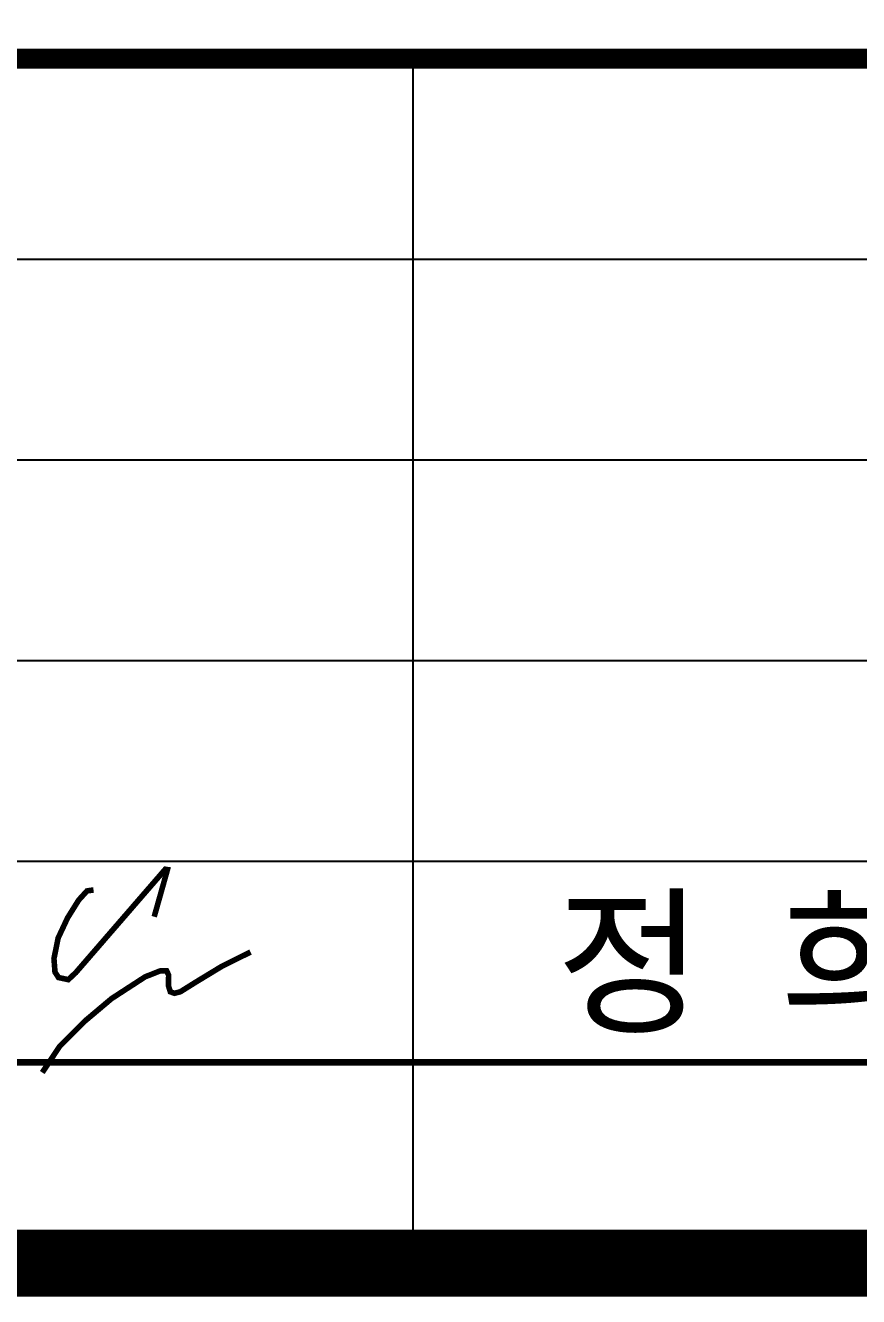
# Model space of a CAD drawing. Header units: feet. Extents: x 0 to 504600, y 0 to 356400.
# Drawn here: x 294842 to 309787, y 11400 to 34196 of the extents above; entities that cross this region are included whole.
import ezdxf
from ezdxf.enums import TextEntityAlignment as Align

# ---------------------------------------------------------------- set-up
doc = ezdxf.new("R2010")
doc.units = ezdxf.units.FT
doc.header["$LTSCALE"] = 600
doc.header["$MEASUREMENT"] = 0
for name, color, linetype in [('CX-BORD', 3, 'CONTINUOUS'), ('CX-BORD-LIN1', 4, 'CONTINUOUS'), ('CX-BORD-LIN2', 3, 'CONTINUOUS'), ('CX-BORD-TEX2', 7, 'CONTINUOUS'), ('CX-BORD-TEX3', 6, 'CONTINUOUS'), ('CX-COMM', 3, 'CONTINUOUS')]:
    doc.layers.add(name, color=color, linetype=linetype)
doc.styles.add('TB_TEXT', font='')
doc.styles.add('TB_WBTXT', font='')
doc.styles.add('TB_WMTXT', font='')
doc.styles.get('TB_TEXT').set_extended_font_data('DotumChe')
doc.styles.get('TB_WBTXT').set_extended_font_data('Dotum')
doc.styles.get('TB_WMTXT').set_extended_font_data('DotumChe')

# ---------------------------------------------------------------- blocks, each defined once
blk = doc.blocks.new('CXBLKA1')
at = {"layer": 'CX-BORD-LIN1', "const_width": 2}
blk.add_lwpolyline([(796, 0), (0, 0), (0, 554), (796, 554)], close=True, dxfattribs=at)
at = {"layer": 'CX-BORD-LIN1'}
for points, const_width in [([(796, 36), (0, 36)], 0.6), ([(558, 6), (270, 6)], 0.2)]:
    blk.add_lwpolyline(points, dxfattribs=dict(at, const_width=const_width))
blk.add_lwpolyline([(478, 0), (478, 36)], dxfattribs=at)
at = {"layer": 'CX-BORD-LIN2'}
blk.add_line((558, 30), (270, 30), dxfattribs=at)
for points in [[(558, 24), (270, 24)], [(558, 18), (270, 18)], [(558, 12), (270, 12)]]:
    blk.add_lwpolyline(points, dxfattribs=at)
at = {"layer": 'CX-BORD-LIN1', "style": 'TB_TEXT'}
for tag, height, p in [('TR_RDAT5', 3.5, (317.5, 33)), ('TR_DGN5', 3.5, (451.118, 33)), ('TR_CHK5', 3.5, (491.118, 33)), ('TR_APP5', 3.5, (531.118, 33)), ('TR_RNUM5', 3, (285.105, 32.637)), ('TR_RDAT4', 3.5, (317.5, 27)), ('TR_DGN4', 3.5, (451.118, 27)), ('TR_CHK4', 3.5, (491.118, 27)), ('TR_APP4', 3.5, (531.118, 27)), ('TR_RNUM4', 3, (285.105, 26.637)), ('TR_DGN3', 3.5, (451.118, 21)), ('TR_CHK3', 3.5, (491.118, 21)), ('TR_RDAT3', 3.5, (317.5, 21)), ('TR_APP3', 3.5, (531.118, 21)), ('TR_RNUM3', 3, (285.105, 20.637)), ('TR_RDAT2', 3.5, (317.5, 15)), ('TR_DGN2', 3.5, (451.118, 15)), ('TR_CHK2', 3.5, (491.118, 15)), ('TR_APP2', 3.5, (531.118, 15)), ('TR_RNUM2', 3, (285.105, 14.637)), ('TR_RDAT1', 3.5, (317.5, 9)), ('TR_DGN1', 3.5, (451.118, 9)), ('TR_CHK1', 3.5, (491.118, 9)), ('TR_APP1', 3.5, (531.118, 9)), ('TR_RNUM1', 3, (285.105, 8.637))]:
    blk.add_attdef(tag, text='', height=height, dxfattribs=at).set_placement(p, align=Align.MIDDLE_CENTER)
for tag, p in [('TR_RCON5', (342.303, 33)), ('TR_RCON4', (342.303, 27)), ('TR_RCON3', (342.303, 21)), ('TR_RCON2', (342.303, 15)), ('TR_RCON1', (342.303, 9))]:
    blk.add_attdef(tag, text='', height=3.5, dxfattribs=at).set_placement(p, align=Align.MIDDLE_LEFT)
at = {"layer": 'CX-BORD-LIN2', "style": 'TB_TEXT'}
blk.add_attdef('TD_VERSION', text='', height=3, rotation=90, dxfattribs=at).set_placement((800.5, 48.015), align=Align.MIDDLE_CENTER)
at = {"layer": 'CX-BORD-TEX2', "style": 'TB_WMTXT'}
for tag, height, p in [('TB_CNAME', 5, (15.345, 531.832)), ('TB_CSCOP', 4, (16.635, 523.832))]:
    blk.add_attdef(tag, text='', height=height, dxfattribs=at).set_placement(p, align=Align.BOTTOM_LEFT)
at = {"layer": 'CX-BORD-TEX2', "style": 'TB_WBTXT'}
for tag, height, p in [('TB_MTITIL', 10, (398, 533.326)), ('TB_STITL', 7, (398, 518.326))]:
    blk.add_attdef(tag, text='', height=height, dxfattribs=at).set_placement(p, align=Align.MIDDLE_CENTER)
at = {"layer": 'CX-BORD-TEX3', "style": 'TB_TEXT'}
for tag, height, p in [('TD_LNDST', 4.5, (215, 31.5)), ('TD_DSECT', 4.5, (605.5, 31.5)), ('TD_DDIST', 4.5, (654.5, 31.5)), ('TD_DNAME_TOP', 4.5, (755, 27.957)), ('TD_CSECT', 4.5, (605.5, 22.5)), ('TD_CDIST', 4.5, (654.5, 22.5)), ('TD_DNAME_MAIN', 4.5, (755, 21.473)), ('TD_DNAME_BOT', 3, (755, 15.249)), ('TD_HSCAL', 4.5, (620.884, 13.748)), ('TD_VSCAL', 4.5, (656.861, 13.748)), ('TD_CCOMP', 4.5, (215, 13.593)), ('TD_FIELD', 4.5, (180, 5.125)), ('TD_CSTEP', 4.5, (250.744, 5.125)), ('TD_DWGNO', 4.5, (755, 5.002)), ('TD_DWGCODE', 4.5, (637, 4.791))]:
    blk.add_attdef(tag, text='', height=height, dxfattribs=at).set_placement(p, align=Align.MIDDLE_CENTER)
for tag, height, width, p in [('TD_DCOMP', 4.5, 0.95, (215, 22.588)), ('TD_CNAME', 5, 0.78, (65, 7.596))]:
    blk.add_attdef(tag, text='', height=height, dxfattribs=dict(at, width=width)).set_placement(p, align=Align.MIDDLE_CENTER)

msp = doc.modelspace()

# ---------------------------------------------------------------- linework, layer by layer
at = {"layer": 'CX-COMM', "const_width": 100}
for points in [[(296064, 18692), (295947, 18675), (295798, 18511), (295598, 18191), (295429, 17830), (295354, 17461), (295372, 17220), (295436, 17121), (295611, 17084), (295745, 17209), (297351, 19063), (297390, 19057), (297152, 18212)], [(295144, 15418), (295459, 15891), (295914, 16345), (296388, 16744), (296989, 17134), (297263, 17242), (297374, 17242), (297411, 17166), (297409, 16969), (297441, 16866), (297513, 16839), (297621, 16866), (297896, 17038), (298364, 17322), (298881, 17579)]]:
    msp.add_lwpolyline(points, dxfattribs=at)

# ---------------------------------------------------------------- block references
at = {"layer": 'CX-BORD'}
ref = msp.add_blockref('CXBLKA1', (15000, 12000), dxfattribs=dict(at, xscale=600, yscale=600, zscale=600))
ref.add_attrib('TR_CHK1', '정 희 대', dxfattribs={"layer": 'CX-BORD-TEX3', "height": 2100, "style": 'TB_TEXT'}).set_placement((309671, 17400), align=Align.MIDDLE_CENTER)

doc.saveas('drawing.dxf')
